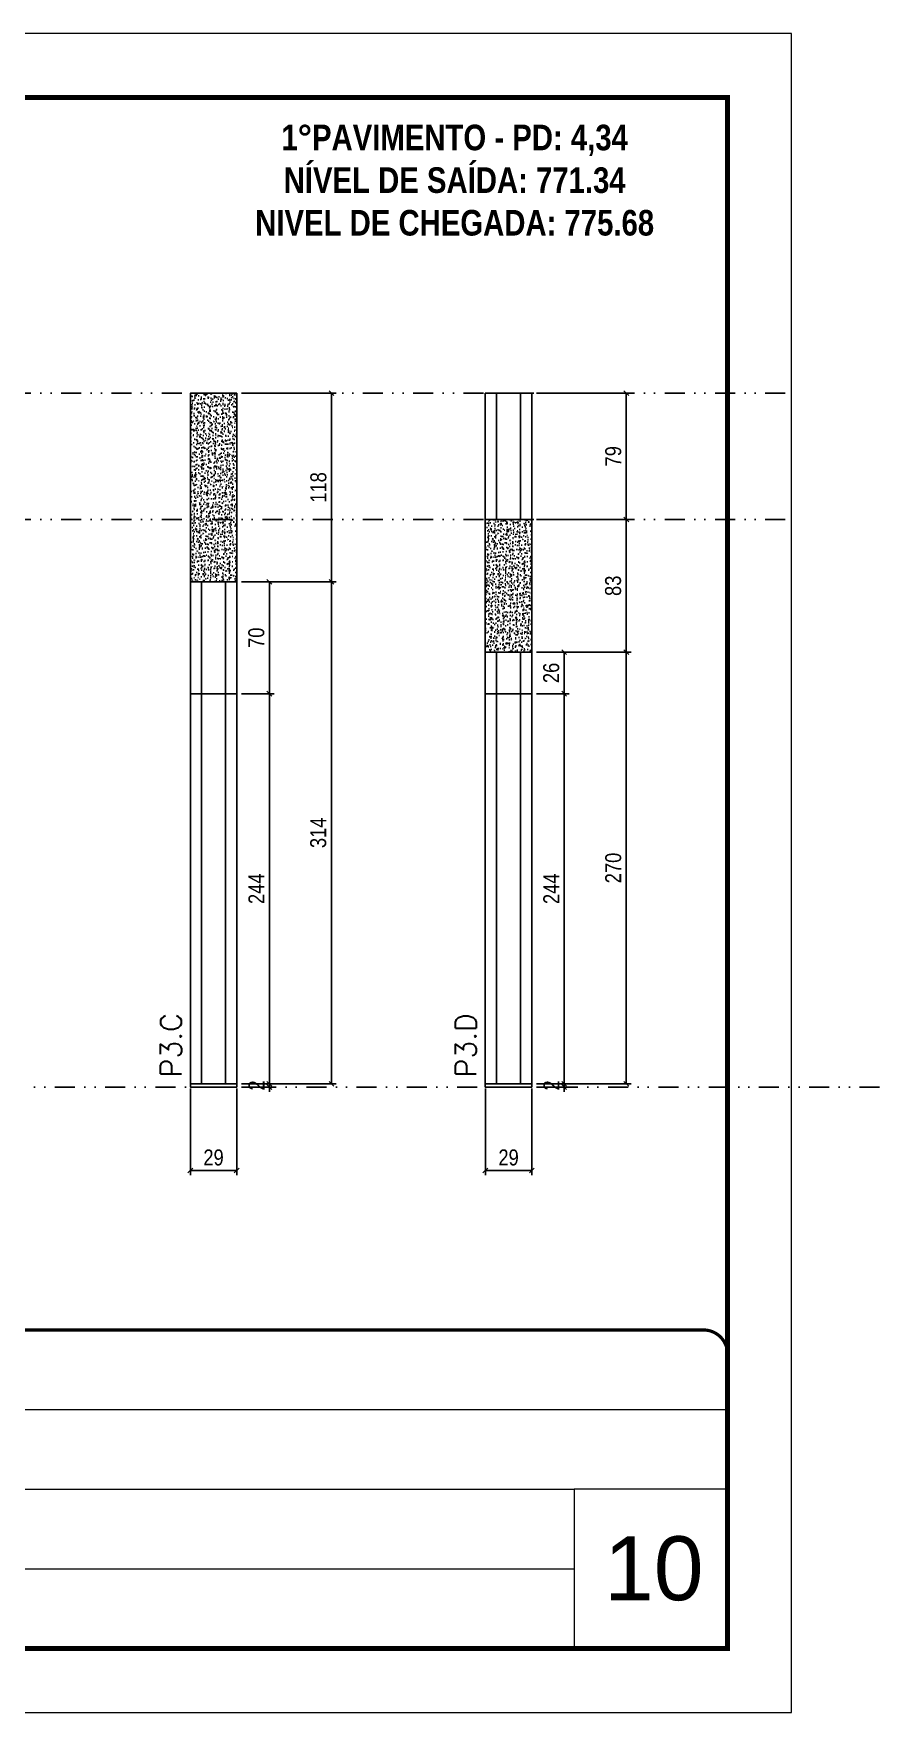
# Model space of a CAD drawing. Extents: x 13770 to 23315, y 867 to 16997.
# Drawn here: x 16996 to 17519, y 13501 to 14551 of the extents above; entities that cross this region are included whole.
import ezdxf

# ---------------------------------------------------------------- set-up
doc = ezdxf.new("R2010")
doc.units = 0
for name, pattern in [('CONTINUO', [0]), ('DASHED', [0.75, 0.5, -0.25]), ('DIVIDE2', [0.625, 0.25, -0.125, 0, -0.125, 0, -0.125])]:
    doc.linetypes.add(name, pattern=pattern)
for name, color, linetype, lineweight in [('CARIMBO', 255, 'Continuous', 9), ('Folhas', 255, 'Continuous', 9), ('SARRAFO DE PRESSAO', 251, 'DASHED', 9), ('Texto Seção', 7, 'Continuous', 15)]:
    doc.layers.add(name, color=color, linetype=linetype, lineweight=lineweight)
for name, color, linetype in [('COTA', 241, 'Continuous'), ('NOMENCLATURA', 7, 'Continuous'), ('Nível', 160, 'Continuous'), ('Painéis', 200, 'Continuous'), ('SARR_2.2x7', 40, 'Continuous')]:
    doc.layers.add(name, color=color, linetype=linetype)
doc.styles.add('ARIAL', font='arial.ttf')
doc.styles.add('COTA TECNICA', font='techl___.ttf', dxfattribs={"height": 10})
doc.styles.add('COTA TECNICA-50', font='techl___.ttf', dxfattribs={"height": 10})
doc.styles.add('REGUA-120', font='ROMANS.shx', dxfattribs={"height": 15})
doc.styles.add('ROMANC', font='techb___.ttf', dxfattribs={"height": 2.5})
doc.dimstyles.new('COTA PAINEL-50', dxfattribs={"dimtxt": 10, "dimasz": 3, "dimexe": 3, "dimexo": 3, "dimgap": 3, "dimtad": 1, "dimdec": 1, "dimzin": 12, "dimdsep": 46, "dimtxsty": 'COTA TECNICA-50', "dimblk1": 'OBLIQUE', "dimblk2": 'OBLIQUE', "dimsah": 1, "dimcen": 0.9, "dimclrd": 4, "dimclre": 4, "dimclrt": 240, "dimadec": 1, "dimazin": 3, "dimtfac": 1, "dimtdec": 1, "dimtmove": 0, "dimatfit": 3, "dimfxl": 1, "dimtolj": 1, "dimtzin": 12, "dimarcsym": 0})
doc.dimstyles.new('PAINEL', dxfattribs={"dimtxt": 10, "dimasz": 3, "dimexe": 3, "dimexo": 3, "dimgap": 3, "dimtad": 1, "dimdec": 1, "dimzin": 12, "dimdsep": 46, "dimtxsty": 'COTA TECNICA', "dimblk1": 'OBLIQUE', "dimblk2": 'OBLIQUE', "dimsah": 1, "dimcen": 0.9, "dimclrd": 4, "dimclre": 4, "dimclrt": 240, "dimadec": 1, "dimazin": 3, "dimtfac": 1, "dimtdec": 1, "dimtmove": 0, "dimatfit": 3, "dimfxl": 1, "dimtolj": 1, "dimtzin": 12, "dimarcsym": 0})

# ---------------------------------------------------------------- blocks, each defined once
blk = doc.blocks.new('9999999999')
at = {"color": 30, "linetype": 'CONTINUO'}
for p, q in [((98564.6, 34379.6), (99584, 34379.6)), ((98564.6, 34329.8), (99488, 34329.8)), ((99584, 34329.8), (99488, 34329.8)), ((99488, 34329.8), (99488, 34230.2)), ((98564.6, 34280), (99488, 34280))]:
    blk.add_line(p, q, dxfattribs=at)
at = {"color": 30, "linetype": 'CONTINUO', "const_width": 2}
blk.add_lwpolyline([(99584, 34230.2), (99584, 34414.4, 0.414214), (99569, 34429.4), (98229, 34429.4, 0.414214), (98214, 34414.4), (98214, 34245.2, 0.414214), (98229, 34230.2), (99584, 34230.2)], format="xyb", dxfattribs=at)
at = {"layer": 'Folhas'}
blk.add_lwpolyline([(98139, 34190.2), (99624, 34190.2), (99624, 35240.2), (98139, 35240.2)], close=True, dxfattribs=at)
at = {"layer": 'Folhas', "color": 30, "const_width": 3}
blk.add_lwpolyline([(98214, 34230.2), (99584, 34230.2), (99584, 35200.2), (98214, 35200.2)], close=True, dxfattribs=at)
blk = doc.blocks.new('_Oblique')
at = {"color": 0, "linetype": 'ByBlock', "lineweight": -2}
blk.add_line((-0.5, -0.5), (0.5, 0.5), dxfattribs=at)
blk = doc.blocks.new('*D198')
at = {"layer": 'COTA', "color": 4, "lineweight": -2, "transparency": 16777216}
for p, q in [((17093.6, 13891.5), (17093.6, 13837.3)), ((17122.6, 13891.5), (17122.6, 13837.3)), ((17093.6, 13840.3), (17122.6, 13840.3))]:
    blk.add_line(p, q, dxfattribs=at)
at = {"layer": 'Defpoints', "color": 0, "transparency": 16777216}
for p in [(17093.6, 13894.5), (17122.6, 13894.5), (17122.6, 13840.3)]:
    blk.add_point(p, dxfattribs=at)
at = {"layer": 'COTA', "color": 4, "lineweight": -2, "transparency": 16777216, "xscale": 3, "yscale": 3, "zscale": 3, "rotation": 180}
blk.add_blockref('_Oblique', (17093.6, 13840.3), dxfattribs=at)
at = {"layer": 'COTA', "color": 4, "lineweight": -2, "transparency": 16777216, "xscale": 3, "yscale": 3, "zscale": 3}
blk.add_blockref('_Oblique', (17122.6, 13840.3), dxfattribs=at)
at = {"layer": 'COTA', "color": 240, "transparency": 16777216, "insert": (17108.1, 13848.4), "char_height": 10, "attachment_point": 5, "style": 'COTA TECNICA'}
blk.add_mtext('\\A1;29', dxfattribs=at)
blk = doc.blocks.new('*D199')
at = {"layer": 'COTA', "color": 4, "lineweight": -2, "transparency": 16777216}
for p, q in [((17125.6, 14208.5), (17184.8, 14208.5)), ((17181.8, 13894.5), (17181.8, 14208.5)), ((17125.6, 13894.5), (17184.8, 13894.5))]:
    blk.add_line(p, q, dxfattribs=at)
at = {"layer": 'Defpoints', "color": 0, "transparency": 16777216}
for p in [(17122.6, 14208.5), (17181.8, 14208.5), (17122.6, 13894.5)]:
    blk.add_point(p, dxfattribs=at)
at = {"layer": 'COTA', "color": 4, "lineweight": -2, "transparency": 16777216, "xscale": 3, "yscale": 3, "zscale": 3}
for p, rotation in [((17181.8, 14208.5), 90), ((17181.8, 13894.5), 270)]:
    blk.add_blockref('_Oblique', p, dxfattribs=dict(at, rotation=rotation))
at = {"layer": 'COTA', "color": 240, "transparency": 16777216, "insert": (17173.6, 14051.5), "char_height": 10, "attachment_point": 5, "rotation": 90, "style": 'COTA TECNICA'}
blk.add_mtext('\\A1;314', dxfattribs=at)
blk = doc.blocks.new('*D200')
at = {"layer": 'COTA', "color": 4, "lineweight": -2, "transparency": 16777216}
for p, q in [((17125.6, 13894.5), (17146, 13894.5)), ((17125.6, 13892.5), (17146, 13892.5)), ((17143, 13894.5), (17143, 13897.5)), ((17143, 13892.5), (17143, 13894.5)), ((17143, 13892.5), (17143, 13889.5))]:
    blk.add_line(p, q, dxfattribs=at)
at = {"layer": 'Defpoints', "color": 0, "transparency": 16777216}
for p in [(17122.6, 13894.5), (17122.6, 13892.5), (17143, 13894.5)]:
    blk.add_point(p, dxfattribs=at)
at = {"layer": 'COTA', "color": 4, "lineweight": -2, "transparency": 16777216, "xscale": 3, "yscale": 3, "zscale": 3}
for p, rotation in [((17143, 13894.5), 270), ((17143, 13892.5), 90)]:
    blk.add_blockref('_Oblique', p, dxfattribs=dict(at, rotation=rotation))
at = {"layer": 'COTA', "color": 240, "transparency": 16777216, "insert": (17135, 13893.5), "char_height": 10, "attachment_point": 5, "rotation": 90, "style": 'COTA TECNICA-50'}
blk.add_mtext('\\A1;2', dxfattribs=at)
blk = doc.blocks.new('*D201')
at = {"layer": 'COTA', "color": 4, "lineweight": -2, "transparency": 16777216}
for p, q in [((17125.6, 14326.5), (17184.8, 14326.5)), ((17181.8, 14208.5), (17181.8, 14326.5)), ((17125.6, 14208.5), (17184.8, 14208.5))]:
    blk.add_line(p, q, dxfattribs=at)
at = {"layer": 'Defpoints', "color": 0, "transparency": 16777216}
for p in [(17122.6, 14326.5), (17181.8, 14326.5), (17122.6, 14208.5)]:
    blk.add_point(p, dxfattribs=at)
at = {"layer": 'COTA', "color": 4, "lineweight": -2, "transparency": 16777216, "xscale": 3, "yscale": 3, "zscale": 3}
for p, rotation in [((17181.8, 14326.5), 90), ((17181.8, 14208.5), 270)]:
    blk.add_blockref('_Oblique', p, dxfattribs=dict(at, rotation=rotation))
at = {"layer": 'COTA', "color": 240, "transparency": 16777216, "insert": (17173.7, 14267.5), "char_height": 10, "attachment_point": 5, "rotation": 90, "style": 'COTA TECNICA'}
blk.add_mtext('\\A1;118', dxfattribs=at)
blk = doc.blocks.new('*D202')
at = {"layer": 'COTA', "color": 4, "lineweight": -2, "transparency": 16777216}
for p, q in [((17125.6, 14138.5), (17146, 14138.5)), ((17143, 13894.5), (17143, 14138.5)), ((17125.6, 13894.5), (17146, 13894.5))]:
    blk.add_line(p, q, dxfattribs=at)
at = {"layer": 'Defpoints', "color": 0, "transparency": 16777216}
for p in [(17122.6, 14138.5), (17143, 14138.5), (17122.6, 13894.5)]:
    blk.add_point(p, dxfattribs=at)
at = {"layer": 'COTA', "color": 4, "lineweight": -2, "transparency": 16777216, "xscale": 3, "yscale": 3, "zscale": 3}
for p, rotation in [((17143, 14138.5), 90), ((17143, 13894.5), 270)]:
    blk.add_blockref('_Oblique', p, dxfattribs=dict(at, rotation=rotation))
at = {"layer": 'COTA', "color": 240, "transparency": 16777216, "insert": (17134.9, 14016.5), "char_height": 10, "attachment_point": 5, "rotation": 90, "style": 'COTA TECNICA'}
blk.add_mtext('\\A1;244', dxfattribs=at)
blk = doc.blocks.new('*D203')
at = {"layer": 'COTA', "color": 4, "lineweight": -2, "transparency": 16777216}
for p, q in [((17125.6, 14208.5), (17146, 14208.5)), ((17143, 14138.5), (17143, 14208.5)), ((17125.6, 14138.5), (17146, 14138.5))]:
    blk.add_line(p, q, dxfattribs=at)
at = {"layer": 'Defpoints', "color": 0, "transparency": 16777216}
for p in [(17122.6, 14208.5), (17143, 14208.5), (17122.6, 14138.5)]:
    blk.add_point(p, dxfattribs=at)
at = {"layer": 'COTA', "color": 4, "lineweight": -2, "transparency": 16777216, "xscale": 3, "yscale": 3, "zscale": 3}
for p, rotation in [((17143, 14208.5), 90), ((17143, 14138.5), 270)]:
    blk.add_blockref('_Oblique', p, dxfattribs=dict(at, rotation=rotation))
at = {"layer": 'COTA', "color": 240, "transparency": 16777216, "insert": (17134.9, 14173.5), "char_height": 10, "attachment_point": 5, "rotation": 90, "style": 'COTA TECNICA'}
blk.add_mtext('\\A1;70', dxfattribs=at)
blk = doc.blocks.new('*D204')
at = {"layer": 'COTA', "color": 4, "lineweight": -2, "transparency": 16777216}
for p, q in [((17278.1, 13891.5), (17278.1, 13837.3)), ((17307.1, 13891.5), (17307.1, 13837.3)), ((17278.1, 13840.3), (17307.1, 13840.3))]:
    blk.add_line(p, q, dxfattribs=at)
at = {"layer": 'Defpoints', "color": 0, "transparency": 16777216}
for p in [(17278.1, 13894.5), (17307.1, 13894.5), (17307.1, 13840.3)]:
    blk.add_point(p, dxfattribs=at)
at = {"layer": 'COTA', "color": 4, "lineweight": -2, "transparency": 16777216, "xscale": 3, "yscale": 3, "zscale": 3, "rotation": 180}
blk.add_blockref('_Oblique', (17278.1, 13840.3), dxfattribs=at)
at = {"layer": 'COTA', "color": 4, "lineweight": -2, "transparency": 16777216, "xscale": 3, "yscale": 3, "zscale": 3}
blk.add_blockref('_Oblique', (17307.1, 13840.3), dxfattribs=at)
at = {"layer": 'COTA', "color": 240, "transparency": 16777216, "insert": (17292.6, 13848.4), "char_height": 10, "attachment_point": 5, "style": 'COTA TECNICA'}
blk.add_mtext('\\A1;29', dxfattribs=at)
blk = doc.blocks.new('*D205')
at = {"layer": 'COTA', "color": 4, "lineweight": -2, "transparency": 16777216}
for p, q in [((17310.1, 14164.5), (17369.2, 14164.5)), ((17366.2, 13894.5), (17366.2, 14164.5)), ((17310.1, 13894.5), (17369.2, 13894.5))]:
    blk.add_line(p, q, dxfattribs=at)
at = {"layer": 'Defpoints', "color": 0, "transparency": 16777216}
for p in [(17307.1, 14164.5), (17366.2, 14164.5), (17307.1, 13894.5)]:
    blk.add_point(p, dxfattribs=at)
at = {"layer": 'COTA', "color": 4, "lineweight": -2, "transparency": 16777216, "xscale": 3, "yscale": 3, "zscale": 3}
for p, rotation in [((17366.2, 14164.5), 90), ((17366.2, 13894.5), 270)]:
    blk.add_blockref('_Oblique', p, dxfattribs=dict(at, rotation=rotation))
at = {"layer": 'COTA', "color": 240, "transparency": 16777216, "insert": (17358.1, 14029.5), "char_height": 10, "attachment_point": 5, "rotation": 90, "style": 'COTA TECNICA'}
blk.add_mtext('\\A1;270', dxfattribs=at)
blk = doc.blocks.new('*D206')
at = {"layer": 'COTA', "color": 4, "lineweight": -2, "transparency": 16777216}
for p, q in [((17310.1, 13894.5), (17330.4, 13894.5)), ((17310.1, 13892.5), (17330.4, 13892.5)), ((17327.4, 13894.5), (17327.4, 13897.5)), ((17327.4, 13892.5), (17327.4, 13894.5)), ((17327.4, 13892.5), (17327.4, 13889.5))]:
    blk.add_line(p, q, dxfattribs=at)
at = {"layer": 'Defpoints', "color": 0, "transparency": 16777216}
for p in [(17307.1, 13894.5), (17307.1, 13892.5), (17327.4, 13894.5)]:
    blk.add_point(p, dxfattribs=at)
at = {"layer": 'COTA', "color": 4, "lineweight": -2, "transparency": 16777216, "xscale": 3, "yscale": 3, "zscale": 3}
for p, rotation in [((17327.4, 13894.5), 270), ((17327.4, 13892.5), 90)]:
    blk.add_blockref('_Oblique', p, dxfattribs=dict(at, rotation=rotation))
at = {"layer": 'COTA', "color": 240, "transparency": 16777216, "insert": (17319.4, 13893.5), "char_height": 10, "attachment_point": 5, "rotation": 90, "style": 'COTA TECNICA-50'}
blk.add_mtext('\\A1;2', dxfattribs=at)
blk = doc.blocks.new('*D207')
at = {"layer": 'COTA', "color": 4, "lineweight": -2, "transparency": 16777216}
for p, q in [((17310.1, 14247.5), (17369.2, 14247.5)), ((17366.2, 14164.5), (17366.2, 14247.5)), ((17310.1, 14164.5), (17369.2, 14164.5))]:
    blk.add_line(p, q, dxfattribs=at)
at = {"layer": 'Defpoints', "color": 0, "transparency": 16777216}
for p in [(17307.1, 14247.5), (17366.2, 14247.5), (17307.1, 14164.5)]:
    blk.add_point(p, dxfattribs=at)
at = {"layer": 'COTA', "color": 4, "lineweight": -2, "transparency": 16777216, "xscale": 3, "yscale": 3, "zscale": 3}
for p, rotation in [((17366.2, 14247.5), 90), ((17366.2, 14164.5), 270)]:
    blk.add_blockref('_Oblique', p, dxfattribs=dict(at, rotation=rotation))
at = {"layer": 'COTA', "color": 240, "transparency": 16777216, "insert": (17358, 14206), "char_height": 10, "attachment_point": 5, "rotation": 90, "style": 'COTA TECNICA'}
blk.add_mtext('\\A1;83', dxfattribs=at)
blk = doc.blocks.new('*D208')
at = {"layer": 'COTA', "color": 4, "lineweight": -2, "transparency": 16777216}
for p, q in [((17310.1, 14138.5), (17330.4, 14138.5)), ((17327.4, 13894.5), (17327.4, 14138.5)), ((17310.1, 13894.5), (17330.4, 13894.5))]:
    blk.add_line(p, q, dxfattribs=at)
at = {"layer": 'Defpoints', "color": 0, "transparency": 16777216}
for p in [(17307.1, 14138.5), (17327.4, 14138.5), (17307.1, 13894.5)]:
    blk.add_point(p, dxfattribs=at)
at = {"layer": 'COTA', "color": 4, "lineweight": -2, "transparency": 16777216, "xscale": 3, "yscale": 3, "zscale": 3}
for p, rotation in [((17327.4, 14138.5), 90), ((17327.4, 13894.5), 270)]:
    blk.add_blockref('_Oblique', p, dxfattribs=dict(at, rotation=rotation))
at = {"layer": 'COTA', "color": 240, "transparency": 16777216, "insert": (17319.3, 14016.5), "char_height": 10, "attachment_point": 5, "rotation": 90, "style": 'COTA TECNICA'}
blk.add_mtext('\\A1;244', dxfattribs=at)
blk = doc.blocks.new('*D209')
at = {"layer": 'COTA', "color": 4, "lineweight": -2, "transparency": 16777216}
for p, q in [((17310.1, 14164.5), (17330.4, 14164.5)), ((17327.4, 14138.5), (17327.4, 14164.5)), ((17310.1, 14138.5), (17330.4, 14138.5))]:
    blk.add_line(p, q, dxfattribs=at)
at = {"layer": 'Defpoints', "color": 0, "transparency": 16777216}
for p in [(17307.1, 14164.5), (17327.4, 14164.5), (17307.1, 14138.5)]:
    blk.add_point(p, dxfattribs=at)
at = {"layer": 'COTA', "color": 4, "lineweight": -2, "transparency": 16777216, "xscale": 3, "yscale": 3, "zscale": 3}
for p, rotation in [((17327.4, 14164.5), 90), ((17327.4, 14138.5), 270)]:
    blk.add_blockref('_Oblique', p, dxfattribs=dict(at, rotation=rotation))
at = {"layer": 'COTA', "color": 240, "transparency": 16777216, "insert": (17319.3, 14151.5), "char_height": 10, "attachment_point": 5, "rotation": 90, "style": 'COTA TECNICA'}
blk.add_mtext('\\A1;26', dxfattribs=at)
blk = doc.blocks.new('*D210')
at = {"layer": 'COTA', "color": 4, "lineweight": -2, "transparency": 16777216}
for p, q in [((17310.1, 14326.5), (17369.2, 14326.5)), ((17366.2, 14247.5), (17366.2, 14326.5)), ((17310.1, 14247.5), (17369.2, 14247.5))]:
    blk.add_line(p, q, dxfattribs=at)
at = {"layer": 'Defpoints', "color": 0, "transparency": 16777216}
for p in [(17307.1, 14326.5), (17366.2, 14326.5), (17307.1, 14247.5)]:
    blk.add_point(p, dxfattribs=at)
at = {"layer": 'COTA', "color": 4, "lineweight": -2, "transparency": 16777216, "xscale": 3, "yscale": 3, "zscale": 3}
for p, rotation in [((17366.2, 14326.5), 90), ((17366.2, 14247.5), 270)]:
    blk.add_blockref('_Oblique', p, dxfattribs=dict(at, rotation=rotation))
at = {"layer": 'COTA', "color": 240, "transparency": 16777216, "insert": (17358.1, 14287), "char_height": 10, "attachment_point": 5, "rotation": 90, "style": 'COTA TECNICA'}
blk.add_mtext('\\A1;79', dxfattribs=at)

msp = doc.modelspace()

# ---------------------------------------------------------------- hatches: boundary and pattern name
at = {"layer": 'COTA'}
h = msp.add_hatch(dxfattribs=at)
h.set_pattern_fill('AR-CONC', color=256, scale=0.03)
h.set_pattern_definition([(50, (18.0527, -1148.575), (5.4655401, -0.4781726), [0.5715, -6.2865]), (355, (18.053, -1148.575), (-1.0573026, 5.7317054), [0.4572, -5.0292175]), (100.451445, (18.508, -1148.615), (4.4082374, 5.2535326), [0.4857003, -5.3427073]), (46.1842, (18.053, -1147.051), (8.1323712, -1.2612698), [0.85725, -9.42975]), (96.635558, (18.7304, -1147.156), (7.122124, 7.4227837), [0.7285507, -8.0140682]), (351.18415, (18.053, -1147.051), (7.122124, 7.4227837), [0.685799, -7.543792]), (21, (18.8147, -1147.432), (4.5484317, -3.06795595), [0.5715, -6.2865]), (326, (18.815, -1147.432), (1.8540609, 5.525639), [0.4572, -5.0292]), (71.451445, (19.194, -1147.688), (6.4024926, 2.4576831), [0.4857003, -5.3426981]), (37.5, (18.0527, -1148.5751), (0.0926581, 2.53665117), [0, -4.96824, 0, -5.1054, 0, -5.04825]), (7.5, (18.0527, -1148.575), (2.00458988, 3.00541724), [0, -2.91084, 0, -4.85394, 0, -1.92405]), (327.5, (16.3535, -1148.5751), (4.06771786, -0.17186232), [0, -1.905, 0, -5.9436, 0, -7.8867]), (317.5, (15.5915, -1148.575), (4.44387544, 0.76279473), [0, -2.4765, 0, -3.94716, 0, -5.6007])])
h.paths.add_polyline_path([(17122.64, 14326.45), (17093.64, 14326.45), (17093.64, 14208.45), (17122.64, 14208.45)])
h = msp.add_hatch(dxfattribs=at)
h.set_pattern_fill('AR-CONC', color=256, scale=0.03)
h.set_pattern_definition([(50, (202.477, -1148.575), (5.4655401, -0.4781726), [0.5715, -6.2865]), (355, (202.477, -1148.575), (-1.0573026, 5.7317054), [0.4572, -5.0292175]), (100.451445, (202.9324, -1148.615), (4.4082374, 5.2535326), [0.4857003, -5.3427073]), (46.1842, (202.477, -1147.051), (8.1323712, -1.2612698), [0.85725, -9.42975]), (96.635558, (203.155, -1147.156), (7.122124, 7.4227837), [0.7285507, -8.0140682]), (351.18415, (202.477, -1147.051), (7.122124, 7.4227837), [0.685799, -7.543792]), (21, (203.239, -1147.432), (4.5484317, -3.06795595), [0.5715, -6.2865]), (326, (203.239, -1147.432), (1.8540609, 5.525639), [0.4572, -5.0292]), (71.451445, (203.618, -1147.688), (6.4024926, 2.4576831), [0.4857003, -5.3426981]), (37.5, (202.477, -1148.5751), (0.0926581, 2.53665117), [0, -4.96824, 0, -5.1054, 0, -5.04825]), (7.5, (202.477, -1148.575), (2.00458988, 3.00541724), [0, -2.91084, 0, -4.85394, 0, -1.92405]), (327.5, (200.7777, -1148.5751), (4.06771786, -0.17186232), [0, -1.905, 0, -5.9436, 0, -7.8867]), (317.5, (200.0157, -1148.575), (4.44387544, 0.76279473), [0, -2.4765, 0, -3.94716, 0, -5.6007])])
h.paths.add_polyline_path([(17307.06, 14247.45), (17278.06, 14247.45), (17278.06, 14164.45), (17307.06, 14164.45)])

# ---------------------------------------------------------------- linework, layer by layer
at = {"layer": 'COTA', "linetype": 'ByBlock'}
for points in [[(17093.64, 14208.45), (17122.64, 14208.45), (17122.64, 14326.45), (17093.64, 14326.45)], [(17278.06, 14164.45), (17307.06, 14164.45), (17307.06, 14247.45), (17278.06, 14247.45)]]:
    msp.add_lwpolyline(points, close=True, dxfattribs=at)
at = {"layer": 'Nível', "color": 4, "linetype": 'DIVIDE2', "ltscale": 50}
for p, q in [((16446.75, 14326.45), (17469.5, 14326.45)), ((16446.75, 14247.45), (17469.5, 14247.45)), ((13769.54, 13892.45), (21112.79, 13892.45))]:
    msp.add_line(p, q, dxfattribs=at)
at = {"layer": 'Painéis'}
for p, q in [((17122.64, 14138.45), (17093.64, 14138.45)), ((17307.06, 14138.45), (17278.06, 14138.45))]:
    msp.add_line(p, q, dxfattribs=at)
for points in [[(17278.06, 14247.45), (17307.06, 14247.45), (17307.06, 14326.45), (17278.06, 14326.45)], [(17093.64, 13894.45), (17122.64, 13894.45), (17122.64, 14208.45), (17093.64, 14208.45)], [(17278.06, 13894.45), (17307.06, 13894.45), (17307.06, 14164.45), (17278.06, 14164.45)], [(17093.64, 13894.45), (17122.64, 13894.45), (17122.64, 13892.45), (17093.64, 13892.45)], [(17278.06, 13894.45), (17307.06, 13894.45), (17307.06, 13892.45), (17278.06, 13892.45)]]:
    msp.add_lwpolyline(points, close=True, dxfattribs=at)
at = {"layer": 'SARR_2.2x7'}
for p, q in [((17285.06, 14247.45), (17285.06, 14326.45)), ((17300.06, 14247.45), (17300.06, 14326.45)), ((17100.64, 14208.45), (17100.64, 13894.45)), ((17115.64, 14208.45), (17115.64, 13894.45)), ((17285.06, 14164.45), (17285.06, 13894.45)), ((17300.06, 14164.45), (17300.06, 13894.45))]:
    msp.add_line(p, q, dxfattribs=at)

# ---------------------------------------------------------------- block references
at = {"layer": 'SARRAFO DE PRESSAO', "color": 6, "linetype": 'ByBlock'}
msp.add_blockref('9999999999', (-82154.48, -20688.84), dxfattribs=at)

# ---------------------------------------------------------------- texts
at = {"layer": 'CARIMBO', "style": 'ARIAL'}
msp.add_text('10', height=40, dxfattribs=at).set_placement((17352.36, 13571.51))
at = {"layer": 'NOMENCLATURA', "color": 2, "insert": (17258.88, 14494.4), "char_height": 16, "attachment_point": 2, "style": 'ROMANC'}
msp.add_mtext_dynamic_manual_height_columns('1°PAVIMENTO - PD: 4,34\\PNÍVEL DE SAÍDA: 771.34\\PNIVEL DE CHEGADA: 775.68', width=376.0554, gutter_width=1, heights=[0], dxfattribs=at)
at = {"layer": 'Texto Seção', "char_height": 13, "width": 285.3299, "attachment_point": 1, "rotation": 90, "style": 'REGUA-120'}
for s, insert in [('P3.C', (17074.96, 13898.6)), ('P3.D', (17259.38, 13898.6))]:
    msp.add_mtext(s, dxfattribs=dict(at, insert=insert))

# ---------------------------------------------------------------- dimensions: what is measured, and where the dimension line sits
at = {"layer": 'COTA'}
for base, p1, p2, picture, middle in [((17181.82, 14326.45), (17122.64, 14208.45), (17122.64, 14326.45), '*D201', (17173.72, 14267.45)), ((17366.24, 14326.45), (17307.06, 14247.45), (17307.06, 14326.45), '*D210', (17358.14, 14286.95)), ((17366.24, 14247.45), (17307.06, 14164.45), (17307.06, 14247.45), '*D207', (17358, 14205.95)), ((17142.98, 14208.45), (17122.64, 14138.45), (17122.64, 14208.45), '*D203', (17134.88, 14173.45)), ((17327.41, 14164.45), (17307.06, 14138.45), (17307.06, 14164.45), '*D209', (17319.31, 14151.45)), ((17142.98, 14138.45), (17122.64, 13894.45), (17122.64, 14138.45), '*D202', (17134.91, 14016.45)), ((17327.41, 14138.45), (17307.06, 13894.45), (17307.06, 14138.45), '*D208', (17319.34, 14016.45))]:
    dim = msp.add_linear_dim(base=base, p1=p1, p2=p2, angle=90, dimstyle='PAINEL', dxfattribs=at)
    dim.commit()
    dim.dimension.update_dxf_attribs({"geometry": picture, "text_midpoint": middle})
for base, p1, p2, picture, middle in [((17181.82, 14208.45), (17122.64, 13894.45), (17122.64, 14208.45), '*D199', (17173.6, 14051.45)), ((17366.24, 14164.45), (17307.06, 13894.45), (17307.06, 14164.45), '*D205', (17358.14, 14029.45))]:
    dim = msp.add_linear_dim(base=base, p1=p1, p2=p2, angle=90, dimstyle='PAINEL', override={"dimarcsym": 2}, dxfattribs=at)
    dim.commit()
    dim.dimension.update_dxf_attribs({"geometry": picture, "text_midpoint": middle})
for base, p1, p2, picture, middle in [((17122.64, 13840.28), (17093.64, 13894.45), (17122.64, 13894.45), '*D198', (17108.14, 13848.36)), ((17307.06, 13840.28), (17278.06, 13894.45), (17307.06, 13894.45), '*D204', (17292.56, 13848.36))]:
    dim = msp.add_linear_dim(base=base, p1=p1, p2=p2, dimstyle='PAINEL', override={"dimarcsym": 2}, dxfattribs=at)
    dim.commit()
    dim.dimension.update_dxf_attribs({"geometry": picture, "text_midpoint": middle})
for base, p1, p2, picture, middle in [((17142.98, 13894.45), (17122.64, 13892.45), (17122.64, 13894.45), '*D200', (17142.98, 13893.45)), ((17327.41, 13894.45), (17307.06, 13892.45), (17307.06, 13894.45), '*D206', (17327.41, 13893.45))]:
    dim = msp.add_linear_dim(base=base, p1=p1, p2=p2, angle=90, dimstyle='COTA PAINEL-50', dxfattribs=at)
    dim.commit()
    dim.dimension.update_dxf_attribs({"geometry": picture, "text_midpoint": middle, "dimtype": 160})

doc.saveas('drawing.dxf')
